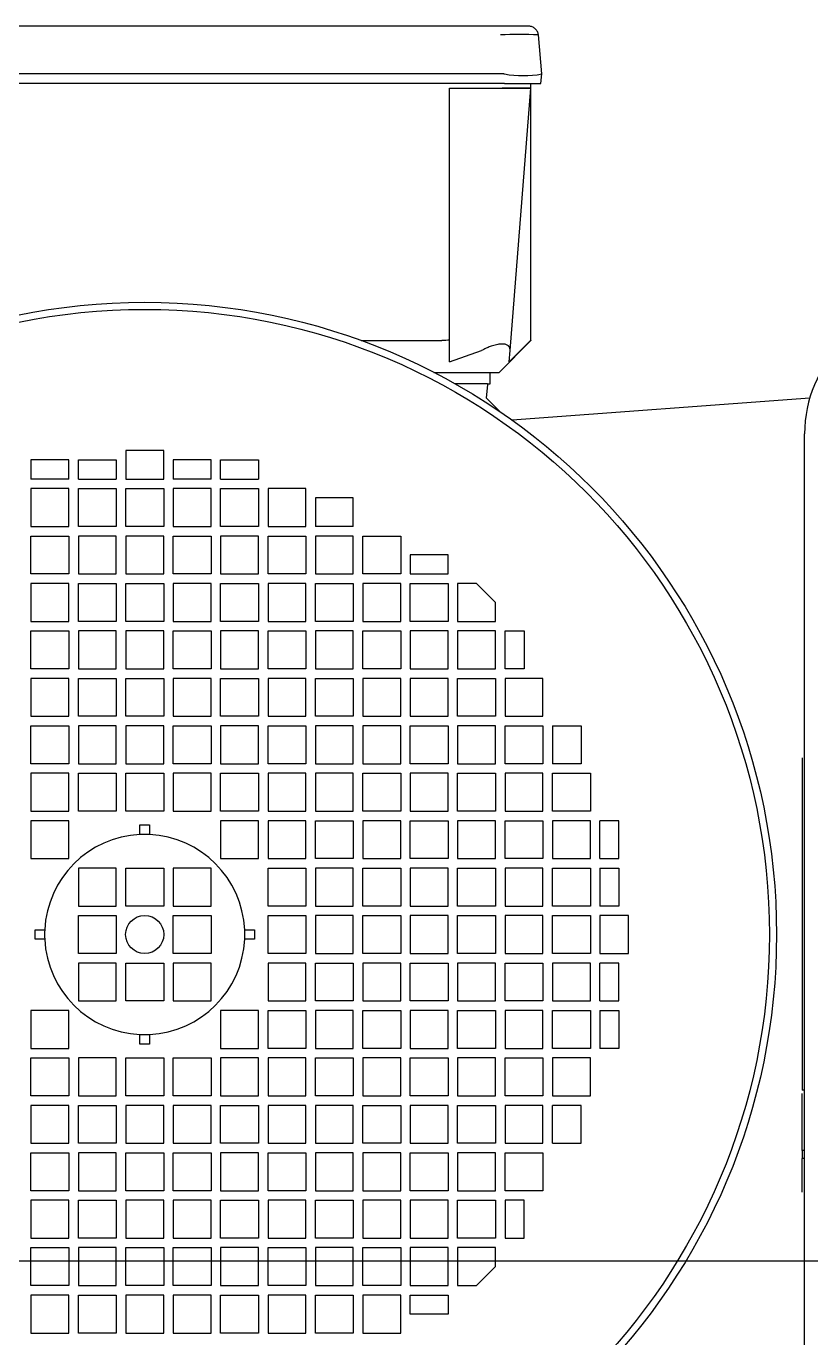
# Model space of a CAD drawing. Extents: x -1201378 to 2367219, y -619313 to 244905.
# Drawn here: x 1561259.9 to 1561438.9, y -75788.2 to -75489.2 of the extents above; entities that cross this region are included whole.
import ezdxf

# ---------------------------------------------------------------- set-up
doc = ezdxf.new("R2010")
doc.units = 0
doc.header["$LTSCALE"] = 1000
for name, color, linetype in [('A-LIN-V', 9, 'CONTINUOUS'), ('JVOG4900B6S8', 7, 'CONTINUOUS'), ('N080101-0000152_', 7, 'CONTINUOUS'), ('N090403-0000263_', 7, 'CONTINUOUS'), ('S-SB', 21, 'CONTINUOUS')]:
    doc.layers.add(name, color=color, linetype=linetype)

# ---------------------------------------------------------------- blocks, each defined once
blk = doc.blocks.new('20T')
at = {"layer": 'A-LIN-V', "color": 1}
blk.add_line((1604164.24, -75770.74), (1595746.06, -75770.74), dxfattribs=at)
at = {"layer": 'JVOG4900B6S8', "color": 1, "linetype": 'Continuous'}
for p, q in [((1598437.54, -75489.21), (1598274.89, -75489.21)), ((1598444.04, -75489.21), (1598437.54, -75489.21)), ((1598446.98, -75500.08), (1598446.2, -75491.19)), ((1598438.32, -75500.08), (1598274.11, -75500.08)), ((1598446.79, -75502.25), (1598446.98, -75500.09)), ((1598446.98, -75500.08), (1598446.98, -75500.09)), ((1598438.51, -75502.25), (1598273.92, -75502.25)), ((1598425.97, -75560.78), (1598425.97, -75503.34)), ((1598425.97, -75503.34), (1598437.93, -75503.34)), ((1598437.93, -75503.34), (1598437.95, -75503.34)), ((1598437.93, -75503.34), (1598444.45, -75503.34)), ((1598444.45, -75503.34), (1598437.95, -75503.34)), ((1598438.51, -75502.25), (1598446.79, -75502.25)), ((1598439.74, -75563.16), (1598444.45, -75503.34)), ((1598444.45, -75503.34), (1598444.45, -75502.25)), ((1598444.45, -75560.78), (1598444.45, -75503.34)), ((1598405.75, -75560.86), (1598424.2, -75560.86)), ((1598425.97, -75565.73), (1598425.97, -75560.78)), ((1598437.28, -75568.13), (1598444.45, -75560.86)), ((1598439.54, -75565.73), (1598444.45, -75560.78)), ((1598444.45, -75560.78), (1598444.45, -75560.86)), ((1598425.97, -75565.73), (1598433.24, -75563.16)), ((1598439.54, -75565.73), (1598439.74, -75563.16)), ((1598422.37, -75568.13), (1598424.2, -75568.13)), ((1598424.2, -75568.13), (1598437.28, -75568.13)), ((1598434.52, -75570.73), (1598427.21, -75570.73)), ((1598434.38, -75574), (1598434.66, -75570.88)), ((1598434.52, -75570.73), (1598435.21, -75570.73)), ((1598435.21, -75570.73), (1598435.21, -75568.13)), ((1598437.49, -75577.12), (1598434.38, -75574)), ((1598508.12, -75574.04), (1598440.23, -75579.03)), ((1598339.09, -75588.1), (1598330.45, -75588.1)), ((1598330.45, -75588.1), (1598330.45, -75592.45)), ((1598339.09, -75592.45), (1598339.09, -75588.1)), ((1598341.27, -75592.45), (1598341.27, -75588.1)), ((1598341.27, -75588.1), (1598349.91, -75588.1)), ((1598349.91, -75588.1), (1598349.91, -75592.45)), ((1598352.08, -75585.93), (1598352.08, -75592.45)), ((1598360.73, -75585.93), (1598352.08, -75585.93)), ((1598360.73, -75592.45), (1598360.73, -75585.93)), ((1598371.54, -75588.1), (1598362.9, -75588.1)), ((1598362.9, -75588.1), (1598362.9, -75592.45)), ((1598371.54, -75592.45), (1598371.54, -75588.1)), ((1598373.72, -75588.1), (1598382.36, -75588.1)), ((1598373.72, -75592.45), (1598373.72, -75588.1)), ((1598382.36, -75588.1), (1598382.36, -75592.45)), ((1598339.09, -75592.45), (1598330.45, -75592.45)), ((1598339.09, -75594.62), (1598330.45, -75594.62)), ((1598330.45, -75594.62), (1598330.45, -75603.26)), ((1598339.09, -75603.26), (1598339.09, -75594.62)), ((1598341.27, -75592.45), (1598349.91, -75592.45)), ((1598341.27, -75603.26), (1598341.27, -75594.62)), ((1598341.27, -75594.62), (1598349.91, -75594.62)), ((1598349.91, -75594.62), (1598349.91, -75603.26)), ((1598352.08, -75592.45), (1598360.73, -75592.45)), ((1598352.08, -75603.26), (1598352.08, -75594.62)), ((1598352.08, -75594.62), (1598360.73, -75594.62)), ((1598360.73, -75594.62), (1598360.73, -75603.26)), ((1598371.54, -75592.45), (1598362.9, -75592.45)), ((1598371.54, -75594.62), (1598362.9, -75594.62)), ((1598362.9, -75594.62), (1598362.9, -75603.26)), ((1598371.54, -75603.26), (1598371.54, -75594.62)), ((1598373.72, -75592.45), (1598382.36, -75592.45)), ((1598373.72, -75594.62), (1598382.36, -75594.62)), ((1598373.72, -75603.26), (1598373.72, -75594.62)), ((1598382.36, -75594.62), (1598382.36, -75603.26)), ((1598393.17, -75594.62), (1598384.53, -75594.62)), ((1598384.53, -75594.62), (1598384.53, -75603.26)), ((1598393.17, -75603.26), (1598393.17, -75594.62)), ((1598403.99, -75596.74), (1598395.35, -75596.74)), ((1598395.35, -75596.74), (1598395.35, -75603.26)), ((1598403.99, -75603.26), (1598403.99, -75596.74)), ((1598330.45, -75603.26), (1598339.09, -75603.26)), ((1598349.91, -75603.26), (1598341.27, -75603.26)), ((1598360.73, -75603.26), (1598352.08, -75603.26)), ((1598362.9, -75603.26), (1598371.54, -75603.26)), ((1598382.36, -75603.26), (1598373.72, -75603.26)), ((1598384.53, -75603.26), (1598393.17, -75603.26)), ((1598403.99, -75603.26), (1598395.35, -75603.26)), ((1598330.45, -75605.44), (1598339.09, -75605.44)), ((1598330.45, -75614.08), (1598330.45, -75605.44)), ((1598339.09, -75605.44), (1598339.09, -75614.08)), ((1598341.27, -75605.44), (1598341.27, -75614.08)), ((1598349.91, -75605.44), (1598341.27, -75605.44)), ((1598349.91, -75614.08), (1598349.91, -75605.44)), ((1598360.73, -75605.44), (1598352.08, -75605.44)), ((1598352.08, -75605.44), (1598352.08, -75614.08)), ((1598360.73, -75614.08), (1598360.73, -75605.44)), ((1598362.9, -75605.44), (1598371.54, -75605.44)), ((1598362.9, -75614.08), (1598362.9, -75605.44)), ((1598371.54, -75605.44), (1598371.54, -75614.08)), ((1598382.36, -75605.44), (1598373.72, -75605.44)), ((1598373.72, -75605.44), (1598373.72, -75614.08)), ((1598382.36, -75614.08), (1598382.36, -75605.44)), ((1598384.53, -75605.44), (1598393.17, -75605.44)), ((1598384.53, -75614.08), (1598384.53, -75605.44)), ((1598393.17, -75605.44), (1598393.17, -75614.08)), ((1598395.35, -75605.44), (1598395.35, -75614.08)), ((1598403.99, -75605.44), (1598395.35, -75605.44)), ((1598403.99, -75614.08), (1598403.99, -75605.44)), ((1598406.16, -75605.44), (1598414.8, -75605.44)), ((1598406.16, -75614.08), (1598406.16, -75605.44)), ((1598414.8, -75605.44), (1598414.8, -75614.08)), ((1598425.62, -75609.73), (1598416.98, -75609.73)), ((1598416.98, -75609.73), (1598416.98, -75614.08)), ((1598425.62, -75614.08), (1598425.62, -75609.73)), ((1598339.09, -75614.08), (1598330.45, -75614.08)), ((1598341.27, -75614.08), (1598349.91, -75614.08)), ((1598352.08, -75614.08), (1598360.73, -75614.08)), ((1598371.54, -75614.08), (1598362.9, -75614.08)), ((1598373.72, -75614.08), (1598382.36, -75614.08)), ((1598393.17, -75614.08), (1598384.53, -75614.08)), ((1598395.35, -75614.08), (1598403.99, -75614.08)), ((1598414.8, -75614.08), (1598406.16, -75614.08)), ((1598416.98, -75614.08), (1598425.62, -75614.08)), ((1598330.45, -75616.25), (1598330.45, -75624.89)), ((1598339.09, -75616.25), (1598330.45, -75616.25)), ((1598339.09, -75624.89), (1598339.09, -75616.25)), ((1598341.27, -75616.25), (1598349.91, -75616.25)), ((1598341.27, -75624.89), (1598341.27, -75616.25)), ((1598349.91, -75616.25), (1598349.91, -75624.89)), ((1598352.08, -75616.25), (1598360.73, -75616.25)), ((1598352.08, -75624.89), (1598352.08, -75616.25)), ((1598360.73, -75616.25), (1598360.73, -75624.89)), ((1598371.54, -75616.25), (1598362.9, -75616.25)), ((1598362.9, -75616.25), (1598362.9, -75624.89)), ((1598371.54, -75624.89), (1598371.54, -75616.25)), ((1598373.72, -75624.89), (1598373.72, -75616.25)), ((1598373.72, -75616.25), (1598382.36, -75616.25)), ((1598382.36, -75616.25), (1598382.36, -75624.89)), ((1598393.17, -75616.25), (1598384.53, -75616.25)), ((1598384.53, -75616.25), (1598384.53, -75624.89)), ((1598393.17, -75624.89), (1598393.17, -75616.25)), ((1598395.35, -75624.89), (1598395.35, -75616.25)), ((1598395.35, -75616.25), (1598403.99, -75616.25)), ((1598403.99, -75616.25), (1598403.99, -75624.89)), ((1598406.16, -75616.25), (1598406.16, -75624.89)), ((1598414.8, -75616.25), (1598406.16, -75616.25)), ((1598414.8, -75624.89), (1598414.8, -75616.25)), ((1598416.98, -75624.89), (1598416.98, -75616.25)), ((1598416.98, -75616.25), (1598425.62, -75616.25)), ((1598425.62, -75616.25), (1598425.62, -75624.89)), ((1598432.09, -75616.25), (1598427.79, -75616.25)), ((1598427.79, -75616.25), (1598427.79, -75624.89)), ((1598436.43, -75620.6), (1598432.09, -75616.25)), ((1598436.43, -75624.89), (1598436.43, -75620.6)), ((1598330.45, -75624.89), (1598339.09, -75624.89)), ((1598330.45, -75635.71), (1598330.45, -75627.07)), ((1598330.45, -75627.07), (1598339.09, -75627.07)), ((1598339.09, -75627.07), (1598339.09, -75635.71)), ((1598349.91, -75624.89), (1598341.27, -75624.89)), ((1598341.27, -75627.07), (1598341.27, -75635.71)), ((1598349.91, -75627.07), (1598341.27, -75627.07)), ((1598349.91, -75635.71), (1598349.91, -75627.07)), ((1598360.73, -75624.89), (1598352.08, -75624.89)), ((1598360.73, -75627.07), (1598352.08, -75627.07)), ((1598352.08, -75627.07), (1598352.08, -75635.71)), ((1598360.73, -75635.71), (1598360.73, -75627.07)), ((1598362.9, -75624.89), (1598371.54, -75624.89)), ((1598362.9, -75627.07), (1598371.54, -75627.07)), ((1598362.9, -75635.71), (1598362.9, -75627.07)), ((1598371.54, -75627.07), (1598371.54, -75635.71)), ((1598382.36, -75624.89), (1598373.72, -75624.89)), ((1598382.36, -75627.07), (1598373.72, -75627.07)), ((1598373.72, -75627.07), (1598373.72, -75635.71)), ((1598382.36, -75635.71), (1598382.36, -75627.07)), ((1598384.53, -75624.89), (1598393.17, -75624.89)), ((1598384.53, -75627.07), (1598393.17, -75627.07)), ((1598384.53, -75635.71), (1598384.53, -75627.07)), ((1598393.17, -75627.07), (1598393.17, -75635.71)), ((1598403.99, -75624.89), (1598395.35, -75624.89)), ((1598403.99, -75627.07), (1598395.35, -75627.07)), ((1598395.35, -75627.07), (1598395.35, -75635.71)), ((1598403.99, -75635.71), (1598403.99, -75627.07)), ((1598406.16, -75624.89), (1598414.8, -75624.89)), ((1598406.16, -75627.07), (1598414.8, -75627.07)), ((1598406.16, -75635.71), (1598406.16, -75627.07)), ((1598414.8, -75627.07), (1598414.8, -75635.71)), ((1598425.62, -75624.89), (1598416.98, -75624.89)), ((1598416.98, -75627.07), (1598416.98, -75635.71)), ((1598425.62, -75627.07), (1598416.98, -75627.07)), ((1598425.62, -75635.71), (1598425.62, -75627.07)), ((1598427.79, -75624.89), (1598436.43, -75624.89)), ((1598436.43, -75627.07), (1598427.79, -75627.07)), ((1598427.79, -75627.07), (1598427.79, -75635.71)), ((1598436.43, -75635.71), (1598436.43, -75627.07)), ((1598438.61, -75635.71), (1598438.61, -75627.07)), ((1598438.61, -75627.07), (1598442.96, -75627.07)), ((1598442.96, -75627.07), (1598442.96, -75635.71)), ((1598339.09, -75635.71), (1598330.45, -75635.71)), ((1598341.27, -75635.71), (1598349.91, -75635.71)), ((1598352.08, -75635.71), (1598360.73, -75635.71)), ((1598371.54, -75635.71), (1598362.9, -75635.71)), ((1598373.72, -75635.71), (1598382.36, -75635.71)), ((1598393.17, -75635.71), (1598384.53, -75635.71)), ((1598395.35, -75635.71), (1598403.99, -75635.71)), ((1598414.8, -75635.71), (1598406.16, -75635.71)), ((1598416.98, -75635.71), (1598425.62, -75635.71)), ((1598427.79, -75635.71), (1598436.43, -75635.71)), ((1598442.96, -75635.71), (1598438.61, -75635.71)), ((1598339.09, -75637.88), (1598330.45, -75637.88)), ((1598330.45, -75637.88), (1598330.45, -75646.53)), ((1598339.09, -75646.53), (1598339.09, -75637.88)), ((1598341.27, -75637.88), (1598349.91, -75637.88)), ((1598341.27, -75646.53), (1598341.27, -75637.88)), ((1598349.91, -75637.88), (1598349.91, -75646.53)), ((1598352.08, -75646.53), (1598352.08, -75637.88)), ((1598352.08, -75637.88), (1598360.73, -75637.88)), ((1598360.73, -75637.88), (1598360.73, -75646.53)), ((1598362.9, -75637.88), (1598362.9, -75646.53)), ((1598371.54, -75637.88), (1598362.9, -75637.88)), ((1598371.54, -75646.53), (1598371.54, -75637.88)), ((1598373.72, -75637.88), (1598382.36, -75637.88)), ((1598373.72, -75646.53), (1598373.72, -75637.88)), ((1598382.36, -75637.88), (1598382.36, -75646.53)), ((1598393.17, -75637.88), (1598384.53, -75637.88)), ((1598384.53, -75637.88), (1598384.53, -75646.53)), ((1598393.17, -75646.53), (1598393.17, -75637.88)), ((1598395.35, -75646.53), (1598395.35, -75637.88)), ((1598395.35, -75637.88), (1598403.99, -75637.88)), ((1598403.99, -75637.88), (1598403.99, -75646.53)), ((1598414.8, -75637.88), (1598406.16, -75637.88)), ((1598406.16, -75637.88), (1598406.16, -75646.53)), ((1598414.8, -75646.53), (1598414.8, -75637.88)), ((1598425.62, -75637.88), (1598416.98, -75637.88)), ((1598416.98, -75637.88), (1598416.98, -75646.53)), ((1598425.62, -75646.53), (1598425.62, -75637.88)), ((1598427.79, -75637.88), (1598436.43, -75637.88)), ((1598427.79, -75646.53), (1598427.79, -75637.88)), ((1598436.43, -75637.88), (1598436.43, -75646.53)), ((1598447.25, -75637.88), (1598438.61, -75637.88)), ((1598438.61, -75637.88), (1598438.61, -75646.53)), ((1598447.25, -75646.53), (1598447.25, -75637.88)), ((1598330.45, -75646.53), (1598339.09, -75646.53)), ((1598349.91, -75646.53), (1598341.27, -75646.53)), ((1598360.73, -75646.53), (1598352.08, -75646.53)), ((1598362.9, -75646.53), (1598371.54, -75646.53)), ((1598382.36, -75646.53), (1598373.72, -75646.53)), ((1598384.53, -75646.53), (1598393.17, -75646.53)), ((1598403.99, -75646.53), (1598395.35, -75646.53)), ((1598406.16, -75646.53), (1598414.8, -75646.53)), ((1598416.98, -75646.53), (1598425.62, -75646.53)), ((1598436.43, -75646.53), (1598427.79, -75646.53)), ((1598438.61, -75646.53), (1598447.25, -75646.53)), ((1598330.45, -75648.7), (1598339.09, -75648.7)), ((1598330.45, -75657.34), (1598330.45, -75648.7)), ((1598339.09, -75648.7), (1598339.09, -75657.34)), ((1598349.91, -75648.7), (1598341.27, -75648.7)), ((1598341.27, -75648.7), (1598341.27, -75657.34)), ((1598349.91, -75657.34), (1598349.91, -75648.7)), ((1598360.73, -75648.7), (1598352.08, -75648.7)), ((1598352.08, -75648.7), (1598352.08, -75657.34)), ((1598360.73, -75657.34), (1598360.73, -75648.7)), ((1598362.9, -75648.7), (1598371.54, -75648.7)), ((1598362.9, -75657.34), (1598362.9, -75648.7)), ((1598371.54, -75648.7), (1598371.54, -75657.34)), ((1598373.72, -75648.7), (1598373.72, -75657.34)), ((1598382.36, -75648.7), (1598373.72, -75648.7)), ((1598382.36, -75657.34), (1598382.36, -75648.7)), ((1598384.53, -75648.7), (1598393.17, -75648.7)), ((1598384.53, -75657.34), (1598384.53, -75648.7)), ((1598393.17, -75648.7), (1598393.17, -75657.34)), ((1598403.99, -75648.7), (1598395.35, -75648.7)), ((1598395.35, -75648.7), (1598395.35, -75657.34)), ((1598403.99, -75657.34), (1598403.99, -75648.7)), ((1598414.8, -75648.7), (1598406.16, -75648.7)), ((1598406.16, -75648.7), (1598406.16, -75657.34)), ((1598414.8, -75657.34), (1598414.8, -75648.7)), ((1598416.98, -75657.34), (1598416.98, -75648.7)), ((1598416.98, -75648.7), (1598425.62, -75648.7)), ((1598425.62, -75648.7), (1598425.62, -75657.34)), ((1598427.79, -75648.7), (1598427.79, -75657.34)), ((1598436.43, -75648.7), (1598427.79, -75648.7)), ((1598436.43, -75657.34), (1598436.43, -75648.7)), ((1598438.61, -75648.7), (1598447.25, -75648.7)), ((1598438.61, -75657.34), (1598438.61, -75648.7)), ((1598447.25, -75648.7), (1598447.25, -75657.34)), ((1598449.42, -75648.7), (1598455.95, -75648.7)), ((1598449.42, -75648.7), (1598449.42, -75657.34)), ((1598455.95, -75648.7), (1598455.95, -75657.34)), ((1598339.09, -75657.34), (1598330.45, -75657.34)), ((1598341.27, -75657.34), (1598349.91, -75657.34)), ((1598352.08, -75657.34), (1598360.73, -75657.34)), ((1598371.54, -75657.34), (1598362.9, -75657.34)), ((1598373.72, -75657.34), (1598382.36, -75657.34)), ((1598393.17, -75657.34), (1598384.53, -75657.34)), ((1598395.35, -75657.34), (1598403.99, -75657.34)), ((1598406.16, -75657.34), (1598414.8, -75657.34)), ((1598425.62, -75657.34), (1598416.98, -75657.34)), ((1598427.79, -75657.34), (1598436.43, -75657.34)), ((1598447.25, -75657.34), (1598438.61, -75657.34)), ((1598455.95, -75657.34), (1598449.42, -75657.34)), ((1598330.45, -75659.52), (1598330.45, -75668.16)), ((1598339.09, -75659.52), (1598330.45, -75659.52)), ((1598339.09, -75668.16), (1598339.09, -75659.52)), ((1598341.27, -75659.52), (1598349.91, -75659.52)), ((1598341.27, -75668.16), (1598341.27, -75659.52)), ((1598349.91, -75659.52), (1598349.91, -75668.16)), ((1598352.08, -75659.52), (1598360.73, -75659.52)), ((1598352.08, -75668.16), (1598352.08, -75659.52)), ((1598360.73, -75659.52), (1598360.73, -75668.16)), ((1598371.54, -75659.52), (1598362.9, -75659.52)), ((1598362.9, -75659.52), (1598362.9, -75668.16)), ((1598371.54, -75668.16), (1598371.54, -75659.52)), ((1598373.72, -75659.52), (1598382.36, -75659.52)), ((1598373.72, -75668.16), (1598373.72, -75659.52)), ((1598382.36, -75659.52), (1598382.36, -75668.16)), ((1598393.17, -75659.52), (1598384.53, -75659.52)), ((1598384.53, -75659.52), (1598384.53, -75668.16)), ((1598393.17, -75668.16), (1598393.17, -75659.52)), ((1598403.99, -75659.52), (1598395.35, -75659.52)), ((1598395.35, -75659.52), (1598395.35, -75668.16)), ((1598403.99, -75668.16), (1598403.99, -75659.52)), ((1598406.16, -75659.52), (1598414.8, -75659.52)), ((1598406.16, -75668.16), (1598406.16, -75659.52)), ((1598414.8, -75659.52), (1598414.8, -75668.16)), ((1598416.98, -75659.52), (1598416.98, -75668.16)), ((1598425.62, -75659.52), (1598416.98, -75659.52)), ((1598425.62, -75668.16), (1598425.62, -75659.52)), ((1598427.79, -75659.52), (1598436.43, -75659.52)), ((1598427.79, -75668.16), (1598427.79, -75659.52)), ((1598436.43, -75659.52), (1598436.43, -75668.16)), ((1598447.25, -75659.52), (1598438.61, -75659.52)), ((1598438.61, -75659.52), (1598438.61, -75668.16)), ((1598447.25, -75668.16), (1598447.25, -75659.52)), ((1598449.42, -75659.52), (1598458.07, -75659.52)), ((1598449.42, -75668.16), (1598449.42, -75659.52)), ((1598458.07, -75659.52), (1598458.07, -75668.16)), ((1598330.45, -75668.16), (1598339.09, -75668.16)), ((1598349.91, -75668.16), (1598341.27, -75668.16)), ((1598360.73, -75668.16), (1598352.08, -75668.16)), ((1598362.9, -75668.16), (1598371.54, -75668.16)), ((1598382.36, -75668.16), (1598373.72, -75668.16)), ((1598384.53, -75668.16), (1598393.17, -75668.16)), ((1598395.35, -75668.16), (1598403.99, -75668.16)), ((1598414.8, -75668.16), (1598406.16, -75668.16)), ((1598416.98, -75668.16), (1598425.62, -75668.16)), ((1598436.43, -75668.16), (1598427.79, -75668.16)), ((1598438.61, -75668.16), (1598447.25, -75668.16)), ((1598458.07, -75668.16), (1598449.42, -75668.16)), ((1598339.09, -75670.33), (1598330.45, -75670.33)), ((1598330.45, -75670.33), (1598330.45, -75678.97)), ((1598339.09, -75678.97), (1598339.09, -75670.33)), ((1598355.32, -75671.28), (1598357.49, -75671.28)), ((1598355.32, -75673.48), (1598355.32, -75671.28)), ((1598357.49, -75671.28), (1598357.49, -75673.48)), ((1598373.72, -75670.33), (1598373.72, -75678.97)), ((1598382.36, -75670.33), (1598373.72, -75670.33)), ((1598382.36, -75678.97), (1598382.36, -75670.33)), ((1598393.17, -75670.33), (1598384.53, -75670.33)), ((1598384.53, -75670.33), (1598384.53, -75678.97)), ((1598393.17, -75678.97), (1598393.17, -75670.33)), ((1598395.35, -75678.97), (1598395.35, -75670.33)), ((1598395.35, -75670.33), (1598403.99, -75670.33)), ((1598403.99, -75670.33), (1598403.99, -75678.97)), ((1598414.8, -75670.33), (1598406.16, -75670.33)), ((1598406.16, -75670.33), (1598406.16, -75678.97)), ((1598414.8, -75678.97), (1598414.8, -75670.33)), ((1598416.98, -75670.33), (1598425.62, -75670.33)), ((1598416.98, -75678.97), (1598416.98, -75670.33)), ((1598425.62, -75670.33), (1598425.62, -75678.97)), ((1598436.43, -75670.33), (1598427.79, -75670.33)), ((1598427.79, -75670.33), (1598427.79, -75678.97)), ((1598436.43, -75678.97), (1598436.43, -75670.33)), ((1598438.61, -75670.33), (1598447.25, -75670.33)), ((1598438.61, -75678.97), (1598438.61, -75670.33)), ((1598447.25, -75670.33), (1598447.25, -75678.97)), ((1598458.07, -75670.33), (1598449.42, -75670.33)), ((1598449.42, -75670.33), (1598449.42, -75678.97)), ((1598458.07, -75678.97), (1598458.07, -75670.33)), ((1598460.24, -75678.97), (1598460.24, -75670.33)), ((1598464.59, -75670.33), (1598460.24, -75670.33)), ((1598464.59, -75678.97), (1598464.59, -75670.33)), ((1598330.45, -75678.97), (1598339.09, -75678.97)), ((1598341.27, -75681.15), (1598341.27, -75689.79)), ((1598349.91, -75681.15), (1598341.27, -75681.15)), ((1598349.91, -75689.79), (1598349.91, -75681.15)), ((1598352.08, -75689.79), (1598352.08, -75681.15)), ((1598352.08, -75681.15), (1598360.73, -75681.15)), ((1598360.73, -75681.15), (1598360.73, -75689.79)), ((1598371.54, -75681.15), (1598362.9, -75681.15)), ((1598362.9, -75681.15), (1598362.9, -75689.79)), ((1598371.54, -75689.79), (1598371.54, -75681.15)), ((1598373.72, -75678.97), (1598382.36, -75678.97)), ((1598384.53, -75678.97), (1598393.17, -75678.97)), ((1598384.53, -75681.15), (1598393.17, -75681.15)), ((1598384.53, -75689.79), (1598384.53, -75681.15)), ((1598393.17, -75681.15), (1598393.17, -75689.79)), ((1598403.99, -75678.97), (1598395.35, -75678.97)), ((1598395.35, -75681.15), (1598395.35, -75689.79)), ((1598403.99, -75681.15), (1598395.35, -75681.15)), ((1598403.99, -75689.79), (1598403.99, -75681.15)), ((1598406.16, -75678.97), (1598414.8, -75678.97)), ((1598406.16, -75689.79), (1598406.16, -75681.15)), ((1598406.16, -75681.15), (1598414.8, -75681.15)), ((1598414.8, -75681.15), (1598414.8, -75689.79)), ((1598425.62, -75678.97), (1598416.98, -75678.97)), ((1598425.62, -75681.15), (1598416.98, -75681.15)), ((1598416.98, -75681.15), (1598416.98, -75689.79)), ((1598425.62, -75689.79), (1598425.62, -75681.15)), ((1598427.79, -75678.97), (1598436.43, -75678.97)), ((1598427.79, -75681.15), (1598436.43, -75681.15)), ((1598427.79, -75689.79), (1598427.79, -75681.15)), ((1598436.43, -75681.15), (1598436.43, -75689.79)), ((1598447.25, -75678.97), (1598438.61, -75678.97)), ((1598447.25, -75681.15), (1598438.61, -75681.15)), ((1598438.61, -75681.15), (1598438.61, -75689.79)), ((1598447.25, -75689.79), (1598447.25, -75681.15)), ((1598449.42, -75678.97), (1598458.07, -75678.97)), ((1598449.42, -75681.15), (1598458.07, -75681.15)), ((1598449.42, -75689.79), (1598449.42, -75681.15)), ((1598458.07, -75681.15), (1598458.07, -75689.79)), ((1598460.24, -75678.97), (1598464.59, -75678.97)), ((1598460.24, -75681.15), (1598464.59, -75681.15)), ((1598460.24, -75681.15), (1598460.24, -75689.79)), ((1598464.59, -75681.15), (1598464.59, -75689.79)), ((1598341.27, -75689.79), (1598349.91, -75689.79)), ((1598360.73, -75689.79), (1598352.08, -75689.79)), ((1598362.9, -75689.79), (1598371.54, -75689.79)), ((1598393.17, -75689.79), (1598384.53, -75689.79)), ((1598395.35, -75689.79), (1598403.99, -75689.79)), ((1598414.8, -75689.79), (1598406.16, -75689.79)), ((1598416.98, -75689.79), (1598425.62, -75689.79)), ((1598436.43, -75689.79), (1598427.79, -75689.79)), ((1598438.61, -75689.79), (1598447.25, -75689.79)), ((1598458.07, -75689.79), (1598449.42, -75689.79)), ((1598464.59, -75689.79), (1598460.24, -75689.79)), ((1598341.27, -75691.96), (1598349.91, -75691.96)), ((1598341.27, -75700.6), (1598341.27, -75691.96)), ((1598349.91, -75691.96), (1598349.91, -75700.6)), ((1598362.9, -75691.96), (1598371.54, -75691.96)), ((1598362.9, -75700.6), (1598362.9, -75691.96)), ((1598371.54, -75691.96), (1598371.54, -75700.6)), ((1598384.53, -75691.96), (1598393.17, -75691.96)), ((1598384.53, -75700.6), (1598384.53, -75691.96)), ((1598393.17, -75691.96), (1598393.17, -75700.6)), ((1598403.99, -75691.96), (1598395.35, -75691.96)), ((1598395.35, -75691.96), (1598395.35, -75700.6)), ((1598403.99, -75700.6), (1598403.99, -75691.96)), ((1598406.16, -75691.96), (1598414.8, -75691.96)), ((1598406.16, -75700.6), (1598406.16, -75691.96)), ((1598414.8, -75691.96), (1598414.8, -75700.6)), ((1598416.98, -75691.96), (1598416.98, -75700.6)), ((1598425.62, -75691.96), (1598416.98, -75691.96)), ((1598425.62, -75700.6), (1598425.62, -75691.96)), ((1598427.79, -75691.96), (1598436.43, -75691.96)), ((1598427.79, -75700.6), (1598427.79, -75691.96)), ((1598436.43, -75691.96), (1598436.43, -75700.6)), ((1598447.25, -75691.96), (1598438.61, -75691.96)), ((1598438.61, -75691.96), (1598438.61, -75700.6)), ((1598447.25, -75700.6), (1598447.25, -75691.96)), ((1598449.42, -75691.96), (1598458.07, -75691.96)), ((1598449.42, -75700.6), (1598449.42, -75691.96)), ((1598458.07, -75691.96), (1598458.07, -75700.6)), ((1598466.76, -75691.96), (1598460.24, -75691.96)), ((1598460.24, -75691.96), (1598460.24, -75700.6)), ((1598466.76, -75700.6), (1598466.76, -75691.96)), ((1598331.4, -75695.2), (1598333.6, -75695.2)), ((1598331.4, -75697.37), (1598331.4, -75695.2)), ((1598379.21, -75695.2), (1598381.41, -75695.2)), ((1598381.41, -75695.2), (1598381.41, -75697.37)), ((1598333.6, -75697.37), (1598331.4, -75697.37)), ((1598381.41, -75697.37), (1598379.21, -75697.37)), ((1598349.91, -75700.6), (1598341.27, -75700.6)), ((1598371.54, -75700.6), (1598362.9, -75700.6)), ((1598393.17, -75700.6), (1598384.53, -75700.6)), ((1598395.35, -75700.6), (1598403.99, -75700.6)), ((1598414.8, -75700.6), (1598406.16, -75700.6)), ((1598416.98, -75700.6), (1598425.62, -75700.6)), ((1598436.43, -75700.6), (1598427.79, -75700.6)), ((1598438.61, -75700.6), (1598447.25, -75700.6)), ((1598458.07, -75700.6), (1598449.42, -75700.6)), ((1598460.24, -75700.6), (1598466.76, -75700.6)), ((1598349.91, -75702.78), (1598341.27, -75702.78)), ((1598341.27, -75702.78), (1598341.27, -75711.42)), ((1598349.91, -75711.42), (1598349.91, -75702.78)), ((1598352.08, -75702.78), (1598360.73, -75702.78)), ((1598352.08, -75711.42), (1598352.08, -75702.78)), ((1598360.73, -75702.78), (1598360.73, -75711.42)), ((1598371.54, -75702.78), (1598362.9, -75702.78)), ((1598362.9, -75702.78), (1598362.9, -75711.42)), ((1598371.54, -75711.42), (1598371.54, -75702.78)), ((1598393.17, -75702.78), (1598384.53, -75702.78)), ((1598384.53, -75702.78), (1598384.53, -75711.42)), ((1598393.17, -75711.42), (1598393.17, -75702.78)), ((1598395.35, -75702.78), (1598403.99, -75702.78)), ((1598395.35, -75711.42), (1598395.35, -75702.78)), ((1598403.99, -75702.78), (1598403.99, -75711.42)), ((1598414.8, -75702.78), (1598406.16, -75702.78)), ((1598406.16, -75702.78), (1598406.16, -75711.42)), ((1598414.8, -75711.42), (1598414.8, -75702.78)), ((1598416.98, -75702.78), (1598425.62, -75702.78)), ((1598416.98, -75711.42), (1598416.98, -75702.78)), ((1598425.62, -75702.78), (1598425.62, -75711.42)), ((1598436.43, -75702.78), (1598427.79, -75702.78)), ((1598427.79, -75702.78), (1598427.79, -75711.42)), ((1598436.43, -75711.42), (1598436.43, -75702.78)), ((1598438.61, -75702.78), (1598447.25, -75702.78)), ((1598438.61, -75711.42), (1598438.61, -75702.78)), ((1598447.25, -75702.78), (1598447.25, -75711.42)), ((1598458.07, -75702.78), (1598449.42, -75702.78)), ((1598449.42, -75702.78), (1598449.42, -75711.42)), ((1598458.07, -75711.42), (1598458.07, -75702.78)), ((1598460.24, -75711.42), (1598460.24, -75702.78)), ((1598464.59, -75702.78), (1598460.24, -75702.78)), ((1598464.59, -75711.42), (1598464.59, -75702.78)), ((1598341.27, -75711.42), (1598349.91, -75711.42)), ((1598360.73, -75711.42), (1598352.08, -75711.42)), ((1598362.9, -75711.42), (1598371.54, -75711.42)), ((1598384.53, -75711.42), (1598393.17, -75711.42)), ((1598403.99, -75711.42), (1598395.35, -75711.42)), ((1598406.16, -75711.42), (1598414.8, -75711.42)), ((1598425.62, -75711.42), (1598416.98, -75711.42)), ((1598427.79, -75711.42), (1598436.43, -75711.42)), ((1598447.25, -75711.42), (1598438.61, -75711.42)), ((1598449.42, -75711.42), (1598458.07, -75711.42)), ((1598460.24, -75711.42), (1598464.59, -75711.42)), ((1598339.09, -75713.59), (1598330.45, -75713.59)), ((1598330.45, -75713.59), (1598330.45, -75722.24)), ((1598339.09, -75722.24), (1598339.09, -75713.59)), ((1598382.36, -75713.59), (1598373.72, -75713.59)), ((1598373.72, -75713.59), (1598373.72, -75722.24)), ((1598382.36, -75722.24), (1598382.36, -75713.59)), ((1598384.53, -75722.24), (1598384.53, -75713.59)), ((1598384.53, -75713.59), (1598393.17, -75713.59)), ((1598393.17, -75713.59), (1598393.17, -75722.24)), ((1598403.99, -75713.59), (1598395.35, -75713.59)), ((1598395.35, -75713.59), (1598395.35, -75722.24)), ((1598403.99, -75722.24), (1598403.99, -75713.59)), ((1598406.16, -75722.24), (1598406.16, -75713.59)), ((1598406.16, -75713.59), (1598414.8, -75713.59)), ((1598414.8, -75713.59), (1598414.8, -75722.24)), ((1598416.98, -75713.59), (1598416.98, -75722.24)), ((1598425.62, -75713.59), (1598416.98, -75713.59)), ((1598425.62, -75722.24), (1598425.62, -75713.59)), ((1598427.79, -75713.59), (1598436.43, -75713.59)), ((1598427.79, -75722.24), (1598427.79, -75713.59)), ((1598436.43, -75713.59), (1598436.43, -75722.24)), ((1598447.25, -75713.59), (1598438.61, -75713.59)), ((1598438.61, -75713.59), (1598438.61, -75722.24)), ((1598447.25, -75722.24), (1598447.25, -75713.59)), ((1598449.42, -75722.24), (1598449.42, -75713.59)), ((1598449.42, -75713.59), (1598458.07, -75713.59)), ((1598458.07, -75713.59), (1598458.07, -75722.24)), ((1598460.24, -75713.59), (1598464.59, -75713.59)), ((1598460.24, -75713.59), (1598460.24, -75722.24)), ((1598464.59, -75713.59), (1598464.59, -75722.24)), ((1598355.32, -75721.28), (1598355.32, -75719.08)), ((1598357.49, -75719.08), (1598357.49, -75721.28)), ((1598330.45, -75722.24), (1598339.09, -75722.24)), ((1598357.49, -75721.28), (1598355.32, -75721.28)), ((1598373.72, -75722.24), (1598382.36, -75722.24)), ((1598393.17, -75722.24), (1598384.53, -75722.24)), ((1598395.35, -75722.24), (1598403.99, -75722.24)), ((1598414.8, -75722.24), (1598406.16, -75722.24)), ((1598416.98, -75722.24), (1598425.62, -75722.24)), ((1598436.43, -75722.24), (1598427.79, -75722.24)), ((1598438.61, -75722.24), (1598447.25, -75722.24)), ((1598458.07, -75722.24), (1598449.42, -75722.24)), ((1598464.59, -75722.24), (1598460.24, -75722.24)), ((1598330.45, -75724.41), (1598339.09, -75724.41)), ((1598330.45, -75733.05), (1598330.45, -75724.41)), ((1598339.09, -75724.41), (1598339.09, -75733.05)), ((1598341.27, -75724.41), (1598341.27, -75733.05)), ((1598349.91, -75724.41), (1598341.27, -75724.41)), ((1598349.91, -75733.05), (1598349.91, -75724.41)), ((1598352.08, -75724.41), (1598360.73, -75724.41)), ((1598352.08, -75733.05), (1598352.08, -75724.41)), ((1598360.73, -75724.41), (1598360.73, -75733.05)), ((1598362.9, -75724.41), (1598371.54, -75724.41)), ((1598362.9, -75733.05), (1598362.9, -75724.41)), ((1598371.54, -75724.41), (1598371.54, -75733.05)), ((1598382.36, -75724.41), (1598373.72, -75724.41)), ((1598373.72, -75724.41), (1598373.72, -75733.05)), ((1598382.36, -75733.05), (1598382.36, -75724.41)), ((1598393.17, -75724.41), (1598384.53, -75724.41)), ((1598384.53, -75724.41), (1598384.53, -75733.05)), ((1598393.17, -75733.05), (1598393.17, -75724.41)), ((1598395.35, -75733.05), (1598395.35, -75724.41)), ((1598395.35, -75724.41), (1598403.99, -75724.41)), ((1598403.99, -75724.41), (1598403.99, -75733.05)), ((1598414.8, -75724.41), (1598406.16, -75724.41)), ((1598406.16, -75724.41), (1598406.16, -75733.05)), ((1598414.8, -75733.05), (1598414.8, -75724.41)), ((1598416.98, -75724.41), (1598425.62, -75724.41)), ((1598416.98, -75733.05), (1598416.98, -75724.41)), ((1598425.62, -75724.41), (1598425.62, -75733.05)), ((1598436.43, -75724.41), (1598427.79, -75724.41)), ((1598427.79, -75724.41), (1598427.79, -75733.05)), ((1598436.43, -75733.05), (1598436.43, -75724.41)), ((1598438.61, -75724.41), (1598447.25, -75724.41)), ((1598438.61, -75733.05), (1598438.61, -75724.41)), ((1598447.25, -75724.41), (1598447.25, -75733.05)), ((1598449.42, -75724.41), (1598449.42, -75733.05)), ((1598458.07, -75724.41), (1598449.42, -75724.41)), ((1598458.07, -75733.05), (1598458.07, -75724.41)), ((1598339.09, -75733.05), (1598330.45, -75733.05)), ((1598339.09, -75735.23), (1598330.45, -75735.23)), ((1598330.45, -75735.23), (1598330.45, -75743.87)), ((1598339.09, -75743.87), (1598339.09, -75735.23)), ((1598341.27, -75733.05), (1598349.91, -75733.05)), ((1598341.27, -75735.23), (1598349.91, -75735.23)), ((1598341.27, -75743.87), (1598341.27, -75735.23)), ((1598349.91, -75735.23), (1598349.91, -75743.87)), ((1598360.73, -75733.05), (1598352.08, -75733.05)), ((1598352.08, -75735.23), (1598352.08, -75743.87)), ((1598360.73, -75735.23), (1598352.08, -75735.23)), ((1598360.73, -75743.87), (1598360.73, -75735.23)), ((1598371.54, -75733.05), (1598362.9, -75733.05)), ((1598371.54, -75735.23), (1598362.9, -75735.23)), ((1598362.9, -75735.23), (1598362.9, -75743.87)), ((1598371.54, -75743.87), (1598371.54, -75735.23)), ((1598373.72, -75733.05), (1598382.36, -75733.05)), ((1598373.72, -75735.23), (1598382.36, -75735.23)), ((1598373.72, -75743.87), (1598373.72, -75735.23)), ((1598382.36, -75735.23), (1598382.36, -75743.87)), ((1598384.53, -75733.05), (1598393.17, -75733.05)), ((1598384.53, -75735.23), (1598384.53, -75743.87)), ((1598393.17, -75735.23), (1598384.53, -75735.23)), ((1598393.17, -75743.87), (1598393.17, -75735.23)), ((1598403.99, -75733.05), (1598395.35, -75733.05)), ((1598403.99, -75735.23), (1598395.35, -75735.23)), ((1598395.35, -75735.23), (1598395.35, -75743.87)), ((1598403.99, -75743.87), (1598403.99, -75735.23)), ((1598406.16, -75733.05), (1598414.8, -75733.05)), ((1598406.16, -75735.23), (1598414.8, -75735.23)), ((1598406.16, -75743.87), (1598406.16, -75735.23)), ((1598414.8, -75735.23), (1598414.8, -75743.87)), ((1598425.62, -75733.05), (1598416.98, -75733.05)), ((1598425.62, -75735.23), (1598416.98, -75735.23)), ((1598416.98, -75735.23), (1598416.98, -75743.87)), ((1598425.62, -75743.87), (1598425.62, -75735.23)), ((1598427.79, -75733.05), (1598436.43, -75733.05)), ((1598427.79, -75735.23), (1598436.43, -75735.23)), ((1598427.79, -75743.87), (1598427.79, -75735.23)), ((1598436.43, -75735.23), (1598436.43, -75743.87)), ((1598447.25, -75733.05), (1598438.61, -75733.05)), ((1598447.25, -75735.23), (1598438.61, -75735.23)), ((1598438.61, -75735.23), (1598438.61, -75743.87)), ((1598447.25, -75743.87), (1598447.25, -75735.23)), ((1598449.42, -75733.05), (1598458.07, -75733.05)), ((1598455.95, -75735.23), (1598449.42, -75735.23)), ((1598449.42, -75743.87), (1598449.42, -75735.23)), ((1598455.95, -75743.87), (1598455.95, -75735.23)), ((1598330.45, -75743.87), (1598339.09, -75743.87)), ((1598349.91, -75743.87), (1598341.27, -75743.87)), ((1598352.08, -75743.87), (1598360.73, -75743.87)), ((1598362.9, -75743.87), (1598371.54, -75743.87)), ((1598382.36, -75743.87), (1598373.72, -75743.87)), ((1598384.53, -75743.87), (1598393.17, -75743.87)), ((1598395.35, -75743.87), (1598403.99, -75743.87)), ((1598414.8, -75743.87), (1598406.16, -75743.87)), ((1598416.98, -75743.87), (1598425.62, -75743.87)), ((1598436.43, -75743.87), (1598427.79, -75743.87)), ((1598438.61, -75743.87), (1598447.25, -75743.87)), ((1598449.42, -75743.87), (1598455.95, -75743.87)), ((1598330.45, -75746.04), (1598339.09, -75746.04)), ((1598330.45, -75754.68), (1598330.45, -75746.04)), ((1598339.09, -75746.04), (1598339.09, -75754.68)), ((1598349.91, -75746.04), (1598341.27, -75746.04)), ((1598341.27, -75746.04), (1598341.27, -75754.68)), ((1598349.91, -75754.68), (1598349.91, -75746.04)), ((1598352.08, -75746.04), (1598360.73, -75746.04)), ((1598352.08, -75754.68), (1598352.08, -75746.04)), ((1598360.73, -75746.04), (1598360.73, -75754.68)), ((1598362.9, -75746.04), (1598371.54, -75746.04)), ((1598362.9, -75754.68), (1598362.9, -75746.04)), ((1598371.54, -75746.04), (1598371.54, -75754.68)), ((1598382.36, -75746.04), (1598373.72, -75746.04)), ((1598373.72, -75746.04), (1598373.72, -75754.68)), ((1598382.36, -75754.68), (1598382.36, -75746.04)), ((1598384.53, -75754.68), (1598384.53, -75746.04)), ((1598384.53, -75746.04), (1598393.17, -75746.04)), ((1598393.17, -75746.04), (1598393.17, -75754.68)), ((1598403.99, -75746.04), (1598395.35, -75746.04)), ((1598395.35, -75746.04), (1598395.35, -75754.68)), ((1598403.99, -75754.68), (1598403.99, -75746.04)), ((1598414.8, -75746.04), (1598406.16, -75746.04)), ((1598406.16, -75746.04), (1598406.16, -75754.68)), ((1598414.8, -75754.68), (1598414.8, -75746.04)), ((1598416.98, -75754.68), (1598416.98, -75746.04)), ((1598416.98, -75746.04), (1598425.62, -75746.04)), ((1598425.62, -75746.04), (1598425.62, -75754.68)), ((1598436.43, -75746.04), (1598427.79, -75746.04)), ((1598427.79, -75746.04), (1598427.79, -75754.68)), ((1598436.43, -75754.68), (1598436.43, -75746.04)), ((1598438.61, -75746.04), (1598447.25, -75746.04)), ((1598438.61, -75754.68), (1598438.61, -75746.04)), ((1598447.25, -75746.04), (1598447.25, -75754.68)), ((1598339.09, -75754.68), (1598330.45, -75754.68)), ((1598341.27, -75754.68), (1598349.91, -75754.68)), ((1598360.73, -75754.68), (1598352.08, -75754.68)), ((1598371.54, -75754.68), (1598362.9, -75754.68)), ((1598373.72, -75754.68), (1598382.36, -75754.68)), ((1598393.17, -75754.68), (1598384.53, -75754.68)), ((1598395.35, -75754.68), (1598403.99, -75754.68)), ((1598406.16, -75754.68), (1598414.8, -75754.68)), ((1598425.62, -75754.68), (1598416.98, -75754.68)), ((1598427.79, -75754.68), (1598436.43, -75754.68)), ((1598447.25, -75754.68), (1598438.61, -75754.68)), ((1598339.09, -75756.86), (1598330.45, -75756.86)), ((1598330.45, -75756.86), (1598330.45, -75765.5)), ((1598339.09, -75765.5), (1598339.09, -75756.86)), ((1598341.27, -75756.86), (1598349.91, -75756.86)), ((1598341.27, -75765.5), (1598341.27, -75756.86)), ((1598349.91, -75756.86), (1598349.91, -75765.5)), ((1598360.73, -75756.86), (1598352.08, -75756.86)), ((1598352.08, -75756.86), (1598352.08, -75765.5)), ((1598360.73, -75765.5), (1598360.73, -75756.86)), ((1598371.54, -75756.86), (1598362.9, -75756.86)), ((1598362.9, -75756.86), (1598362.9, -75765.5)), ((1598371.54, -75765.5), (1598371.54, -75756.86)), ((1598373.72, -75756.86), (1598382.36, -75756.86)), ((1598373.72, -75765.5), (1598373.72, -75756.86)), ((1598382.36, -75756.86), (1598382.36, -75765.5)), ((1598393.17, -75756.86), (1598384.53, -75756.86)), ((1598384.53, -75756.86), (1598384.53, -75765.5)), ((1598393.17, -75765.5), (1598393.17, -75756.86)), ((1598395.35, -75756.86), (1598403.99, -75756.86)), ((1598395.35, -75765.5), (1598395.35, -75756.86)), ((1598403.99, -75756.86), (1598403.99, -75765.5)), ((1598406.16, -75756.86), (1598406.16, -75765.5)), ((1598414.8, -75756.86), (1598406.16, -75756.86)), ((1598414.8, -75765.5), (1598414.8, -75756.86)), ((1598425.62, -75756.86), (1598416.98, -75756.86)), ((1598416.98, -75756.86), (1598416.98, -75765.5)), ((1598425.62, -75765.5), (1598425.62, -75756.86)), ((1598427.79, -75756.86), (1598436.43, -75756.86)), ((1598427.79, -75765.5), (1598427.79, -75756.86)), ((1598436.43, -75756.86), (1598436.43, -75765.5)), ((1598438.61, -75756.86), (1598438.61, -75765.5)), ((1598442.96, -75756.86), (1598438.61, -75756.86)), ((1598442.96, -75765.5), (1598442.96, -75756.86)), ((1598330.45, -75765.5), (1598339.09, -75765.5)), ((1598330.45, -75767.67), (1598339.09, -75767.67)), ((1598330.45, -75776.31), (1598330.45, -75767.67)), ((1598339.09, -75767.67), (1598339.09, -75776.31)), ((1598349.91, -75765.5), (1598341.27, -75765.5)), ((1598341.27, -75767.67), (1598341.27, -75776.31)), ((1598349.91, -75767.67), (1598341.27, -75767.67)), ((1598349.91, -75776.31), (1598349.91, -75767.67)), ((1598352.08, -75765.5), (1598360.73, -75765.5)), ((1598352.08, -75776.31), (1598352.08, -75767.67)), ((1598352.08, -75767.67), (1598360.73, -75767.67)), ((1598360.73, -75767.67), (1598360.73, -75776.31)), ((1598362.9, -75765.5), (1598371.54, -75765.5)), ((1598362.9, -75776.31), (1598362.9, -75767.67)), ((1598362.9, -75767.67), (1598371.54, -75767.67)), ((1598371.54, -75767.67), (1598371.54, -75776.31)), ((1598382.36, -75765.5), (1598373.72, -75765.5)), ((1598382.36, -75767.67), (1598373.72, -75767.67)), ((1598373.72, -75767.67), (1598373.72, -75776.31)), ((1598382.36, -75776.31), (1598382.36, -75767.67)), ((1598384.53, -75765.5), (1598393.17, -75765.5)), ((1598384.53, -75776.31), (1598384.53, -75767.67)), ((1598384.53, -75767.67), (1598393.17, -75767.67)), ((1598393.17, -75767.67), (1598393.17, -75776.31)), ((1598403.99, -75765.5), (1598395.35, -75765.5)), ((1598403.99, -75767.67), (1598395.35, -75767.67)), ((1598395.35, -75767.67), (1598395.35, -75776.31)), ((1598403.99, -75776.31), (1598403.99, -75767.67)), ((1598406.16, -75765.5), (1598414.8, -75765.5)), ((1598406.16, -75767.67), (1598414.8, -75767.67)), ((1598406.16, -75776.31), (1598406.16, -75767.67)), ((1598414.8, -75767.67), (1598414.8, -75776.31)), ((1598416.98, -75765.5), (1598425.62, -75765.5)), ((1598425.62, -75767.67), (1598416.98, -75767.67)), ((1598416.98, -75767.67), (1598416.98, -75776.31)), ((1598425.62, -75776.31), (1598425.62, -75767.67)), ((1598436.43, -75765.5), (1598427.79, -75765.5)), ((1598436.43, -75767.67), (1598427.79, -75767.67)), ((1598427.79, -75767.67), (1598427.79, -75776.31)), ((1598436.43, -75771.97), (1598436.43, -75767.67)), ((1598438.61, -75765.5), (1598442.96, -75765.5)), ((1598432.09, -75776.31), (1598436.43, -75771.97)), ((1598339.09, -75776.31), (1598330.45, -75776.31)), ((1598341.27, -75776.31), (1598349.91, -75776.31)), ((1598360.73, -75776.31), (1598352.08, -75776.31)), ((1598371.54, -75776.31), (1598362.9, -75776.31)), ((1598373.72, -75776.31), (1598382.36, -75776.31)), ((1598393.17, -75776.31), (1598384.53, -75776.31)), ((1598395.35, -75776.31), (1598403.99, -75776.31)), ((1598414.8, -75776.31), (1598406.16, -75776.31)), ((1598416.98, -75776.31), (1598425.62, -75776.31)), ((1598427.79, -75776.31), (1598432.09, -75776.31)), ((1598330.45, -75778.49), (1598330.45, -75787.13)), ((1598339.09, -75778.49), (1598330.45, -75778.49)), ((1598339.09, -75787.13), (1598339.09, -75778.49)), ((1598341.27, -75778.49), (1598349.91, -75778.49)), ((1598341.27, -75787.13), (1598341.27, -75778.49)), ((1598349.91, -75778.49), (1598349.91, -75787.13)), ((1598352.08, -75778.49), (1598352.08, -75787.13)), ((1598360.73, -75778.49), (1598352.08, -75778.49)), ((1598360.73, -75787.13), (1598360.73, -75778.49)), ((1598371.54, -75778.49), (1598362.9, -75778.49)), ((1598362.9, -75778.49), (1598362.9, -75787.13)), ((1598371.54, -75787.13), (1598371.54, -75778.49)), ((1598373.72, -75778.49), (1598382.36, -75778.49)), ((1598373.72, -75787.13), (1598373.72, -75778.49)), ((1598382.36, -75778.49), (1598382.36, -75787.13)), ((1598384.53, -75778.49), (1598384.53, -75787.13)), ((1598393.17, -75778.49), (1598384.53, -75778.49)), ((1598393.17, -75787.13), (1598393.17, -75778.49)), ((1598395.35, -75778.49), (1598403.99, -75778.49)), ((1598395.35, -75787.13), (1598395.35, -75778.49)), ((1598403.99, -75778.49), (1598403.99, -75787.13)), ((1598414.8, -75778.49), (1598406.16, -75778.49)), ((1598406.16, -75778.49), (1598406.16, -75787.13)), ((1598414.8, -75787.13), (1598414.8, -75778.49)), ((1598416.98, -75778.49), (1598425.62, -75778.49)), ((1598416.98, -75782.84), (1598416.98, -75778.49)), ((1598425.62, -75778.49), (1598425.62, -75782.84)), ((1598425.62, -75782.84), (1598416.98, -75782.84)), ((1598330.45, -75787.13), (1598339.09, -75787.13)), ((1598349.91, -75787.13), (1598341.27, -75787.13)), ((1598352.08, -75787.13), (1598360.73, -75787.13)), ((1598362.9, -75787.13), (1598371.54, -75787.13)), ((1598382.36, -75787.13), (1598373.72, -75787.13)), ((1598384.53, -75787.13), (1598393.17, -75787.13)), ((1598403.99, -75787.13), (1598395.35, -75787.13)), ((1598406.16, -75787.13), (1598414.8, -75787.13))]:
    blk.add_line(p, q, dxfattribs=at)
for radius in [144.14, 142.51, 4.35]:
    blk.add_circle((1598356.4, -75696.28), radius, dxfattribs=at)
for centre, radius, start, end in [((1598441.87, -75574.31), 83.23, 87.0168, 92.9832), ((1598442.74, -75477.35), 23.13, 259.4431, 280.5483), ((1598434.52, -75570.87), 0.136, 355, 90), ((1598356.4, -75696.28), 22.83, 92.7294, 177.2706), ((1598356.4, -75696.28), 22.83, 87.2706, 92.7294), ((1598356.4, -75696.28), 22.83, 2.7294, 87.2706), ((1598356.4, -75696.28), 22.83, 177.2706, 182.7294), ((1598356.4, -75696.28), 22.83, 357.2706, 2.7294), ((1598356.4, -75696.28), 22.83, 182.7294, 267.2706), ((1598356.4, -75696.28), 22.83, 272.7294, 357.2706), ((1598356.4, -75696.28), 22.83, 267.2706, 272.7294)]:
    blk.add_arc(centre, radius, start, end, dxfattribs=at)
at = {"layer": 'JVOG4900B6S8', "color": 1, "linetype": 'Continuous', "extrusion": (0, 0, -1)}
blk.add_ellipse((1598442.61, -75549.97), major_axis=(-4.43, 49.88), ratio=0.173643, start_param=0.015429, end_param=0.037104, dxfattribs=at)
at = {"layer": 'JVOG4900B6S8', "color": 1, "linetype": 'Continuous'}
for points, knots in [([(1598446.2, -75491.19), (1598446.18, -75490.93), (1598446.1, -75490.66), (1598445.87, -75490.18), (1598445.7, -75489.96), (1598445.31, -75489.6), (1598445.07, -75489.46), (1598444.57, -75489.26), (1598444.3, -75489.21), (1598444.04, -75489.21)], [0, 0, 0, 0, 0.25, 0.25, 0.5, 0.5, 0.75, 0.75, 1, 1, 1, 1]), ([(1598439.74, -75563.16), (1598439.75, -75563.11), (1598439.75, -75563.02), (1598439.75, -75562.89), (1598439.73, -75562.76), (1598439.71, -75562.65), (1598439.68, -75562.53), (1598439.64, -75562.43), (1598439.59, -75562.33), (1598439.53, -75562.24), (1598439.46, -75562.16), (1598439.27, -75561.96), (1598438.85, -75561.73), (1598438, -75561.63), (1598436.93, -75561.73), (1598435.97, -75561.98), (1598435.24, -75562.24), (1598434.76, -75562.43), (1598434.26, -75562.64), (1598433.75, -75562.89), (1598433.41, -75563.07), (1598433.24, -75563.16)], [0, 0, 0, 0, 0.026889, 0.053327, 0.079326, 0.104899, 0.130059, 0.154819, 0.179193, 0.203198, 0.226848, 0.25016, 0.377028, 0.499166, 0.621807, 0.749182, 0.796258, 0.844759, 0.894809, 0.946521, 1, 1, 1, 1])]:
    blk.add_open_spline(points, degree=3, knots=knots, dxfattribs=at)
blk.add_open_spline([(1598425.97, -75560.78), (1598425.38, -75560.83), (1598424.79, -75560.86), (1598424.2, -75560.86)], degree=3, dxfattribs=at)
at = {"layer": 'N080101-0000152_', "color": 1, "linetype": 'Continuous'}
for p, q in [((1598506.41, -75656), (1598506.41, -75731.79)), ((1598506.95, -75731.79), (1598506.41, -75731.79)), ((1598506.41, -75745.52), (1598506.41, -75732.52)), ((1598506.95, -75745.52), (1598506.41, -75745.52)), ((1598506.41, -75745.52), (1598506.41, -75747.36)), ((1598506.41, -75755.04), (1598506.41, -75747.36)), ((1598506.95, -75747.36), (1598506.41, -75747.36))]:
    blk.add_line(p, q, dxfattribs=at)
at = {"layer": 'N090403-0000263_', "color": 1, "linetype": 'Continuous'}
blk.add_line((1598506.95, -75903.9), (1598506.95, -75582.15), dxfattribs=at)
blk.add_arc((1598535.76, -75582.15), 28.81, 90, 180, dxfattribs=at)

msp = doc.modelspace()

# ---------------------------------------------------------------- block references
at = {"layer": 'S-SB'}
msp.add_blockref('20T', (-37069.46, 0), dxfattribs=at)

doc.saveas('drawing.dxf')
